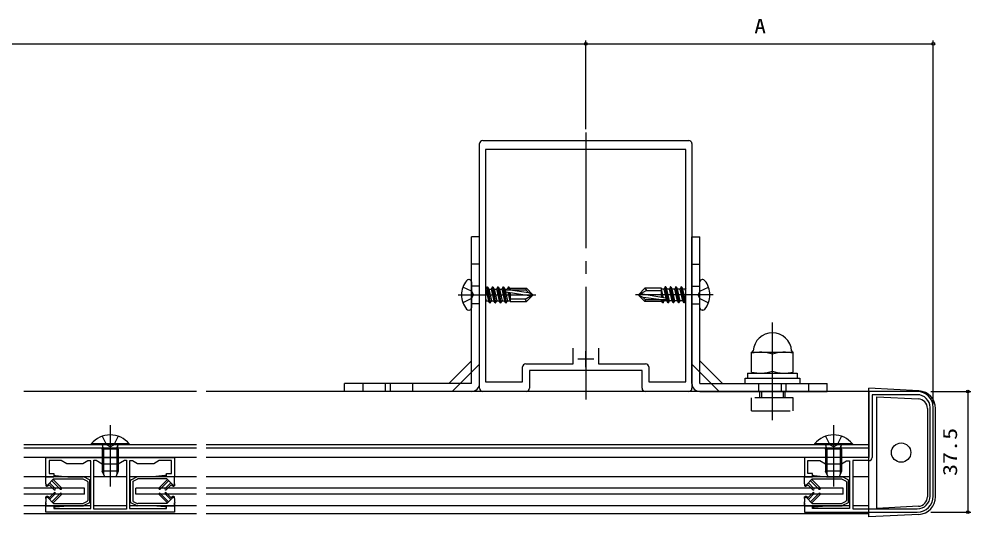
# Model space of a CAD drawing. Units: millimetres, scale not verified. Extents: x -693 to 693, y -1119 to 1122.
# Drawn here: x 207.4 to 503.2, y -342.7 to -188 of the extents above; entities that cross this region are included whole.
import ezdxf
from ezdxf.enums import TextEntityAlignment as Align

# ---------------------------------------------------------------- set-up
doc = ezdxf.new("R2010")
doc.units = ezdxf.units.MM
doc.header["$LTSCALE"] = 4
doc.linetypes.add('CHAIN2', pattern=[12, 9, -1, 1, -1])
doc.linetypes.add('DASHED3', pattern=[4, 3, -1])
for name, color, linetype in [('0-2_YKK_12', 2, 'Continuous'), ('0-3_YKK_13', 4, 'Continuous'), ('0-4_YKK_D', 6, 'Continuous'), ('0-6_YKK_11', 7, 'Continuous')]:
    doc.layers.add(name, color=color, linetype=linetype)
doc.styles.add('ＭＳ ゴシック', font='')
doc.styles.get('ＭＳ ゴシック').set_extended_font_data('MS Gothic')

msp = doc.modelspace()

# ---------------------------------------------------------------- linework, layer by layer
at = {"layer": '0-2_YKK_12', "linetype": 'CHAIN2'}
msp.add_line((383.499, -223.224), (383.499, -306.224), dxfattribs=at)
at = {"layer": '0-2_YKK_12'}
for p, q in [((262.584, -303.724), (208.915, -303.724)), ((471.499, -303.724), (265.584, -303.724)), ((208.915, -320.224), (262.584, -320.224)), ((208.915, -321.224), (262.584, -321.224)), ((265.584, -320.224), (471.499, -320.224)), ((265.584, -321.224), (471.499, -321.224)), ((262.584, -324.224), (208.915, -324.224)), ((471.499, -324.224), (265.584, -324.224)), ((229.75, -330.224), (208.915, -330.224)), ((240.85, -330.224), (230.65, -330.224)), ((262.584, -330.224), (241.75, -330.224)), ((465.499, -330.224), (265.584, -330.224)), ((471.499, -330.224), (466.499, -330.224)), ((229.75, -339.224), (208.915, -339.224)), ((240.85, -339.224), (230.65, -339.224)), ((262.584, -339.224), (241.75, -339.224)), ((465.499, -339.224), (265.584, -339.224)), ((471.499, -339.224), (466.499, -339.224)), ((262.584, -341.724), (208.915, -341.724)), ((471.499, -341.724), (265.584, -341.724))]:
    msp.add_line(p, q, dxfattribs=at)
at = {"layer": '0-3_YKK_13'}
for p, q in [((347.999, -301.224), (347.999, -255.724)), ((350.499, -255.724), (347.999, -255.724)), ((350.499, -301.224), (350.499, -255.724)), ((416.499, -301.224), (416.499, -255.724)), ((416.499, -255.724), (418.999, -255.724)), ((418.999, -301.224), (418.999, -255.724)), ((347.137, -268.989), (347.299, -268.989)), ((419.861, -268.989), (419.699, -268.989)), ((347.999, -269.689), (347.999, -277.759)), ((352.399, -271.9), (352.51, -271.9)), ((352.884, -271.253), (352.51, -271.9)), ((352.51, -271.9), (353.334, -275.549)), ((353.708, -276.196), (352.884, -271.253)), ((352.884, -271.253), (353.001, -271.253)), ((353.001, -271.253), (353.825, -276.196)), ((353.375, -271.9), (354.158, -271.9)), ((354.532, -271.253), (354.158, -271.9)), ((354.158, -271.9), (354.982, -275.549)), ((355.355, -276.196), (354.532, -271.253)), ((354.532, -271.253), (354.649, -271.253)), ((354.649, -271.253), (355.473, -276.196)), ((355.023, -271.9), (355.806, -271.9)), ((356.179, -271.253), (355.806, -271.9)), ((355.806, -271.9), (356.63, -275.549)), ((357.003, -276.196), (356.179, -271.253)), ((356.179, -271.253), (356.297, -271.253)), ((356.297, -271.253), (357.121, -276.196)), ((356.671, -271.9), (357.453, -271.9)), ((357.827, -271.253), (357.453, -271.9)), ((357.453, -271.9), (358.277, -275.549)), ((358.651, -276.196), (357.827, -271.253)), ((357.827, -271.253), (357.945, -271.253)), ((357.945, -271.253), (358.769, -276.196)), ((358.319, -271.9), (359.101, -271.9)), ((359.475, -271.253), (359.101, -271.9)), ((359.101, -271.9), (359.163, -272.174)), ((359.679, -272.174), (359.475, -271.253)), ((359.475, -271.253), (359.593, -271.253)), ((359.593, -271.253), (359.797, -272.174)), ((359.967, -271.9), (359.999, -271.9)), ((359.999, -271.674), (359.999, -272.173)), ((359.999, -271.674), (365.125, -271.674)), ((365.125, -271.674), (364.918, -272.174)), ((365.125, -271.674), (366.999, -273.548)), ((401.872, -271.674), (399.999, -273.548)), ((401.872, -271.674), (402.339, -272.373)), ((406.999, -271.674), (401.872, -271.674)), ((406.999, -274.488), (406.999, -271.674)), ((406.999, -271.773), (407.072, -271.9)), ((407.855, -271.9), (407.072, -271.9)), ((407.682, -274.597), (407.072, -271.9)), ((408.229, -271.253), (407.855, -271.9)), ((409.053, -276.196), (408.229, -271.253)), ((408.347, -271.253), (408.229, -271.253)), ((408.347, -271.253), (409.171, -276.196)), ((408.347, -271.253), (408.72, -271.9)), ((409.503, -271.9), (408.72, -271.9)), ((409.544, -275.549), (408.72, -271.9)), ((409.877, -271.253), (409.503, -271.9)), ((410.701, -276.196), (409.877, -271.253)), ((409.994, -271.253), (409.877, -271.253)), ((409.994, -271.253), (410.818, -276.196)), ((409.994, -271.253), (410.368, -271.9)), ((411.151, -271.9), (410.368, -271.9)), ((411.192, -275.549), (410.368, -271.9)), ((411.525, -271.253), (411.151, -271.9)), ((412.349, -276.196), (411.525, -271.253)), ((411.642, -271.253), (411.525, -271.253)), ((411.642, -271.253), (412.466, -276.196)), ((411.642, -271.253), (412.016, -271.9)), ((412.84, -275.549), (412.016, -271.9)), ((412.799, -271.9), (412.016, -271.9)), ((413.172, -271.253), (412.799, -271.9)), ((413.996, -276.196), (413.172, -271.253)), ((413.29, -271.253), (413.172, -271.253)), ((413.29, -271.253), (414.114, -276.196)), ((413.29, -271.253), (413.664, -271.9)), ((414.488, -275.549), (413.664, -271.9)), ((414.447, -271.9), (413.664, -271.9)), ((414.599, -271.636), (414.447, -271.9)), ((414.599, -272.574), (414.447, -271.9)), ((418.999, -277.759), (418.999, -269.689)), ((352.399, -274.874), (352.551, -275.549)), ((358.746, -272.759), (366.498, -274.014)), ((358.793, -272.174), (364.918, -272.174)), ((359.316, -272.852), (359.925, -275.549)), ((359.999, -274.395), (359.753, -272.922)), ((359.874, -272.942), (359.999, -273.689)), ((359.999, -272.173), (365.674, -272.93)), ((359.999, -272.961), (359.999, -275.774)), ((364.661, -275.075), (360.001, -275.075)), ((364.659, -275.075), (366.999, -273.724)), ((365.125, -275.774), (364.659, -275.075)), ((365.674, -272.93), (364.918, -272.174)), ((365.125, -275.774), (366.999, -273.901)), ((365.674, -272.93), (366.999, -273.548)), ((366.999, -273.901), (366.999, -273.548)), ((402.339, -272.373), (399.999, -273.724)), ((399.999, -273.548), (399.999, -273.901)), ((401.324, -274.519), (399.999, -273.901)), ((401.872, -275.774), (399.999, -273.901)), ((408.252, -274.689), (400.5, -273.435)), ((406.999, -275.275), (401.324, -274.519)), ((401.324, -274.519), (402.079, -275.274)), ((402.337, -272.373), (406.997, -272.373)), ((406.999, -273.054), (407.244, -274.526)), ((407.123, -274.507), (406.999, -273.76)), ((352.399, -275.813), (352.551, -275.549)), ((352.551, -275.549), (353.334, -275.549)), ((353.708, -276.196), (353.334, -275.549)), ((353.708, -276.196), (353.825, -276.196)), ((353.825, -276.196), (354.199, -275.549)), ((354.199, -275.549), (354.982, -275.549)), ((355.355, -276.196), (354.982, -275.549)), ((355.355, -276.196), (355.473, -276.196)), ((355.473, -276.196), (355.847, -275.549)), ((355.847, -275.549), (356.63, -275.549)), ((357.003, -276.196), (356.63, -275.549)), ((357.003, -276.196), (357.121, -276.196)), ((357.121, -276.196), (357.495, -275.549)), ((357.495, -275.549), (358.277, -275.549)), ((358.651, -276.196), (358.277, -275.549)), ((358.651, -276.196), (358.769, -276.196)), ((358.769, -276.196), (359.143, -275.549)), ((359.143, -275.549), (359.925, -275.549)), ((359.999, -275.676), (359.925, -275.549)), ((359.999, -275.774), (365.125, -275.774)), ((401.872, -275.774), (402.079, -275.274)), ((406.999, -275.774), (401.872, -275.774)), ((408.205, -275.274), (402.079, -275.274)), ((406.999, -275.774), (406.999, -275.275)), ((407.031, -275.549), (406.999, -275.549)), ((407.405, -276.196), (407.201, -275.274)), ((407.319, -275.274), (407.523, -276.196)), ((407.523, -276.196), (407.405, -276.196)), ((407.523, -276.196), (407.896, -275.549)), ((407.896, -275.549), (407.834, -275.274)), ((408.679, -275.549), (407.896, -275.549)), ((409.171, -276.196), (409.053, -276.196)), ((409.171, -276.196), (409.544, -275.549)), ((410.327, -275.549), (409.544, -275.549)), ((410.818, -276.196), (410.701, -276.196)), ((410.818, -276.196), (411.192, -275.549)), ((411.975, -275.549), (411.192, -275.549)), ((412.466, -276.196), (412.349, -276.196)), ((412.466, -276.196), (412.84, -275.549)), ((413.623, -275.549), (412.84, -275.549)), ((414.114, -276.196), (413.996, -276.196)), ((414.114, -276.196), (414.488, -275.549)), ((414.599, -275.549), (414.488, -275.549)), ((347.137, -278.459), (347.299, -278.459)), ((419.861, -278.459), (419.699, -278.459)), ((434.999, -291.524), (447.999, -291.524)), ((434.999, -297.717), (434.999, -291.524)), ((441.499, -297.444), (441.499, -292.105)), ((447.999, -297.717), (447.999, -291.524)), ((347.999, -294.224), (340.999, -301.224)), ((418.999, -294.224), (425.999, -301.224)), ((433.799, -298.024), (433.799, -299.624)), ((433.799, -298.024), (449.199, -298.024)), ((449.199, -298.024), (449.199, -299.624)), ((347.999, -301.224), (308.499, -301.224)), ((308.499, -303.724), (308.499, -301.224)), ((418.999, -301.224), (458.499, -301.224)), ((432.999, -299.624), (449.999, -299.624)), ((432.999, -301.224), (432.999, -299.624)), ((449.999, -299.624), (449.999, -301.224)), ((458.499, -303.724), (458.499, -301.224)), ((347.999, -303.724), (308.499, -303.724)), ((418.999, -303.724), (458.499, -303.724)), ((471.499, -342.724), (471.499, -302.724)), ((486.987, -303.536), (471.499, -302.724)), ((489.699, -309.029), (489.699, -336.42)), ((492.199, -336.42), (492.199, -309.029)), ((229.849, -319.977), (229.849, -320.224)), ((241.649, -319.977), (229.849, -319.977)), ((229.849, -320.224), (241.649, -320.224)), ((241.649, -319.977), (241.649, -320.224)), ((454.599, -319.977), (454.599, -320.224)), ((466.399, -319.977), (454.599, -319.977)), ((454.599, -320.224), (466.399, -320.224)), ((215.75, -332.474), (215.75, -330.224)), ((218.145, -330.924), (216.348, -332.722)), ((217.974, -331.095), (220.577, -333.698)), ((218.145, -330.924), (227.214, -330.924)), ((222.55, -330.224), (227.379, -330.224)), ((228.584, -331.574), (227.348, -330.956)), ((229.284, -331.141), (227.514, -330.256)), ((242.216, -331.141), (243.987, -330.256)), ((242.916, -331.574), (244.152, -330.956)), ((248.95, -330.224), (244.121, -330.224)), ((253.355, -330.924), (244.286, -330.924)), ((253.526, -331.095), (250.923, -333.698)), ((253.355, -330.924), (255.153, -332.722)), ((255.75, -332.474), (255.75, -330.224)), ((451.499, -332.474), (451.499, -330.224)), ((453.894, -330.924), (452.096, -332.722)), ((453.723, -331.095), (456.326, -333.698)), ((453.894, -330.924), (462.963, -330.924)), ((458.299, -330.224), (463.128, -330.224)), ((464.333, -331.574), (463.097, -330.956)), ((465.033, -331.141), (463.262, -330.256)), ((227.748, -333.824), (208.915, -333.824)), ((215.75, -332.474), (215.75, -333.022)), ((216.783, -332.711), (216.56, -332.934)), ((216.783, -332.711), (218.323, -334.251)), ((216.924, -332.145), (218.677, -333.898)), ((217.621, -331.449), (220.223, -334.051)), ((227.748, -335.624), (227.748, -333.824)), ((228.75, -331.842), (228.75, -337.606)), ((229.45, -338.039), (229.45, -331.41)), ((242.05, -338.039), (242.05, -331.41)), ((242.75, -331.842), (242.75, -337.606)), ((243.75, -335.624), (243.75, -333.824)), ((262.584, -333.824), (243.75, -333.824)), ((253.879, -331.449), (251.277, -334.051)), ((254.576, -332.145), (252.823, -333.898)), ((254.717, -332.711), (253.177, -334.251)), ((254.717, -332.711), (254.941, -332.934)), ((255.75, -332.474), (255.75, -333.022)), ((463.499, -333.824), (265.584, -333.824)), ((451.499, -332.474), (451.499, -333.022)), ((452.532, -332.711), (452.309, -332.934)), ((452.532, -332.711), (454.072, -334.251)), ((452.673, -332.145), (454.426, -333.898)), ((453.37, -331.449), (455.972, -334.051)), ((463.499, -335.624), (463.499, -333.824)), ((464.499, -331.842), (464.499, -337.606)), ((465.199, -338.039), (465.199, -331.41)), ((227.748, -335.624), (208.915, -335.624)), ((215.75, -336.974), (215.75, -336.427)), ((215.75, -336.974), (215.75, -338.074)), ((218.145, -338.524), (216.348, -336.727)), ((216.783, -336.738), (216.56, -336.515)), ((216.783, -336.738), (218.323, -335.198)), ((216.924, -337.304), (218.677, -335.551)), ((217.621, -338), (220.223, -335.398)), ((217.974, -338.354), (220.577, -335.751)), ((262.584, -335.624), (243.75, -335.624)), ((253.526, -338.354), (250.923, -335.751)), ((253.879, -338), (251.277, -335.398)), ((254.576, -337.304), (252.823, -335.551)), ((254.717, -336.738), (253.177, -335.198)), ((253.355, -338.524), (255.153, -336.727)), ((254.717, -336.738), (254.941, -336.515)), ((255.75, -336.974), (255.75, -336.427)), ((255.75, -336.974), (255.75, -338.074)), ((463.499, -335.624), (265.584, -335.624)), ((451.499, -336.974), (451.499, -336.427)), ((451.499, -336.974), (451.499, -338.074)), ((453.894, -338.524), (452.096, -336.727)), ((452.532, -336.738), (452.309, -336.515)), ((452.532, -336.738), (454.072, -335.198)), ((452.673, -337.304), (454.426, -335.551)), ((453.37, -338), (455.972, -335.398)), ((453.723, -338.354), (456.326, -335.751)), ((215.75, -338.374), (215.75, -339.224)), ((215.75, -339.224), (215.75, -338.374)), ((218.145, -338.524), (227.214, -338.524)), ((222.55, -339.224), (227.379, -339.224)), ((228.584, -337.875), (227.348, -338.493)), ((229.284, -338.307), (227.514, -339.193)), ((242.216, -338.307), (243.987, -339.193)), ((242.916, -337.875), (244.152, -338.493)), ((248.95, -339.224), (244.121, -339.224)), ((253.355, -338.524), (244.286, -338.524)), ((255.75, -338.374), (255.75, -339.224)), ((255.75, -339.224), (255.75, -338.374)), ((451.499, -338.374), (451.499, -339.224)), ((451.499, -339.224), (451.499, -338.374)), ((453.894, -338.524), (462.963, -338.524)), ((458.299, -339.224), (463.128, -339.224)), ((464.333, -337.875), (463.097, -338.493)), ((465.033, -338.307), (463.262, -339.193)), ((486.987, -341.913), (471.499, -342.724))]:
    msp.add_line(p, q, dxfattribs=at)
at = {"layer": '0-3_YKK_13', "linetype": 'DASHED3'}
for p, q in [((350.499, -264.224), (347.999, -264.224)), ((416.499, -264.224), (418.999, -264.224)), ((347.999, -272.599), (345.342, -271.274)), ((350.499, -270.974), (347.999, -270.974)), ((416.499, -270.974), (418.999, -270.974)), ((418.999, -272.599), (421.656, -271.274)), ((347.999, -274.85), (345.342, -276.174)), ((347.999, -272.599), (348.597, -273.724)), ((347.999, -274.85), (348.597, -273.724)), ((418.999, -272.599), (418.401, -273.724)), ((418.999, -274.85), (418.401, -273.724)), ((418.999, -274.85), (421.656, -276.174)), ((350.499, -276.474), (347.999, -276.474)), ((416.499, -276.474), (418.999, -276.474)), ((342.034, -303.724), (350.499, -295.26)), ((424.963, -303.724), (416.499, -295.26)), ((314.249, -301.224), (314.249, -303.724)), ((321.249, -303.724), (321.249, -301.224)), ((322.749, -301.224), (322.749, -303.724)), ((329.749, -303.724), (329.749, -301.224)), ((437.249, -303.724), (437.249, -301.224)), ((444.249, -301.224), (444.249, -303.724)), ((445.749, -303.724), (445.749, -301.224)), ((452.749, -301.224), (452.749, -303.724)), ((437.499, -303.724), (437.499, -305.724)), ((438.147, -303.724), (438.147, -305.724)), ((444.851, -303.724), (444.851, -305.724)), ((445.499, -305.724), (445.499, -303.724)), ((447.999, -305.724), (434.999, -305.724)), ((434.999, -309.724), (434.999, -305.724)), ((447.999, -309.724), (447.999, -305.724)), ((434.999, -309.724), (447.999, -309.724)), ((233.249, -317.642), (234.604, -320.359)), ((238.249, -317.642), (236.894, -320.359)), ((457.999, -317.642), (459.354, -320.359)), ((462.999, -317.642), (461.644, -320.359)), ((233.249, -321.624), (233.466, -321.029)), ((238.249, -321.624), (233.249, -321.624)), ((233.249, -321.624), (233.249, -328.524)), ((233.682, -321.624), (233.489, -320.701)), ((233.682, -321.624), (233.682, -329.445)), ((235.749, -320.968), (234.604, -320.359)), ((235.749, -320.968), (236.894, -320.359)), ((237.816, -321.624), (238.01, -320.701)), ((237.816, -321.624), (237.816, -329.445)), ((238.249, -321.624), (238.033, -321.029)), ((238.249, -321.624), (238.249, -328.524)), ((457.999, -321.624), (458.215, -321.029)), ((462.999, -321.624), (457.999, -321.624)), ((457.999, -321.624), (457.999, -328.524)), ((458.432, -321.624), (458.238, -320.701)), ((458.432, -321.624), (458.432, -329.445)), ((460.499, -320.968), (459.354, -320.359)), ((460.499, -320.968), (461.644, -320.359)), ((462.566, -321.624), (462.759, -320.701)), ((462.566, -321.624), (462.566, -329.445)), ((462.999, -321.624), (462.783, -321.029)), ((462.999, -321.624), (462.999, -328.524)), ((466.399, -319.977), (466.399, -320.224)), ((238.249, -328.524), (233.249, -328.524)), ((234.049, -330.224), (233.249, -328.524)), ((237.449, -330.224), (234.049, -330.224)), ((238.249, -328.524), (237.449, -330.224)), ((462.999, -328.524), (457.999, -328.524)), ((458.799, -330.224), (457.999, -328.524)), ((462.199, -330.224), (458.799, -330.224)), ((462.999, -328.524), (462.199, -330.224))]:
    msp.add_line(p, q, dxfattribs=at)
at = {"layer": '0-3_YKK_13', "linetype": 'CHAIN2'}
for p, q in [((343.899, -273.724), (368.001, -273.724)), ((423.099, -273.724), (398.997, -273.724)), ((441.499, -312.679), (441.499, -282.298)), ((235.749, -314.224), (235.749, -333.224)), ((460.499, -314.224), (460.499, -333.224))]:
    msp.add_line(p, q, dxfattribs=at)
at = {"layer": '0-3_YKK_13'}
for points in [[(353.001, -271.253), (353.375, -271.9), (354.199, -275.549)], [(354.649, -271.253), (355.023, -271.9), (355.847, -275.549)], [(356.297, -271.253), (356.671, -271.9), (357.495, -275.549)], [(357.945, -271.253), (358.319, -271.9), (359.143, -275.549)], [(359.593, -271.253), (359.967, -271.9), (359.999, -272.043)], [(409.053, -276.196), (408.679, -275.549), (407.855, -271.9)], [(410.701, -276.196), (410.327, -275.549), (409.503, -271.9)], [(412.349, -276.196), (411.975, -275.549), (411.151, -271.9)], [(413.996, -276.196), (413.623, -275.549), (412.799, -271.9)], [(407.405, -276.196), (407.031, -275.549), (406.999, -275.406)], [(486.856, -339.416), (473.999, -340.09), (473.999, -305.359), (486.856, -306.033)], [(215.75, -330.224), (218.25, -330.224), (218.25, -330.024)], [(218.45, -329.824), (218.75, -329.824), (222.55, -330.224)], [(253.05, -329.824), (252.75, -329.824), (248.95, -330.224)], [(255.75, -330.224), (253.25, -330.224), (253.25, -330.024)], [(451.499, -330.224), (453.999, -330.224), (453.999, -330.024)], [(454.199, -329.824), (454.499, -329.824), (458.299, -330.224)], [(215.75, -339.224), (218.25, -339.224), (218.25, -339.424)], [(218.45, -339.624), (218.75, -339.624), (222.55, -339.224)], [(253.05, -339.624), (252.75, -339.624), (248.95, -339.224)], [(255.75, -339.224), (253.25, -339.224), (253.25, -339.424)], [(451.499, -339.224), (453.999, -339.224), (453.999, -339.424)], [(454.199, -339.624), (454.499, -339.624), (458.299, -339.224)]]:
    msp.add_lwpolyline(points, dxfattribs=at)
msp.add_circle((481.499, -322.724), 3, dxfattribs=at)
for centre, radius, start, end in [((347.137, -269.851), 0.862, 90, 140.87645), ((347.299, -269.689), 0.7, 0, 90), ((419.699, -269.689), 0.7, 90, 180), ((419.861, -269.851), 0.862, 39.12355, 90), ((351.899, -273.724), 7, 140.87645, 180), ((415.099, -273.724), 7, 0, 39.12355), ((351.899, -273.724), 7, 180, 219.12355), ((358.793, -272.469), 0.294, 90, 180), ((358.793, -272.469), 0.294, 180, 260.8071), ((408.205, -274.98), 0.294, 270, 0), ((408.205, -274.98), 0.294, 0, 80.8071), ((415.099, -273.724), 7, 320.87645, 0), ((347.299, -277.759), 0.7, 270, 0), ((419.699, -277.759), 0.7, 180, 270), ((347.137, -277.598), 0.862, 219.12355, 270), ((419.861, -277.598), 0.862, 270, 320.87645), ((441.499, -291.524), 6, 4.41173, 175.58827), ((437.746, -303.944), 12.419, 72.41205, 102.77972), ((435.018, -291.024), 0.5, 270, 355.58827), ((445.252, -303.944), 12.419, 77.22028, 107.58795), ((447.98, -291.024), 0.5, 184.41173, 270), ((437.746, -285.605), 12.419, 257.22028, 287.58795), ((445.252, -285.605), 12.419, 252.41205, 282.77972), ((347.999, -301.224), 2.5, 270, 0), ((418.999, -301.224), 2.5, 180, 270), ((486.699, -309.029), 5.5, 0, 87), ((486.699, -309.029), 3, 0, 87), ((235.749, -324.924), 7.7, 39.98312, 140.01688), ((460.499, -324.924), 7.7, 39.98312, 140.01688), ((218.45, -330.024), 0.2, 90, 180), ((227.214, -331.224), 0.3, 63.43495, 90), ((227.379, -330.524), 0.3, 63.43495, 90), ((229.15, -331.41), 0.3, 0, 63.43495), ((242.35, -331.41), 0.3, 116.56505, 180), ((244.121, -330.524), 0.3, 90, 116.56505), ((244.286, -331.224), 0.3, 90, 116.56505), ((253.05, -330.024), 0.2, 0, 90), ((454.199, -330.024), 0.2, 90, 180), ((462.963, -331.224), 0.3, 63.43495, 90), ((463.128, -330.524), 0.3, 63.43495, 90), ((464.899, -331.41), 0.3, 0, 63.43495), ((216.1, -332.474), 0.35, 180, 315), ((216.1, -332.474), 0.65, 237.42103, 315), ((218.5, -334.074), 0.25, 225, 45), ((220.4, -333.874), 0.25, 225, 45), ((228.45, -331.842), 0.3, 0, 63.43495), ((243.05, -331.842), 0.3, 116.56505, 180), ((251.1, -333.874), 0.25, 135, 315), ((253, -334.074), 0.25, 135, 315), ((255.4, -332.474), 0.65, 225, 302.57897), ((255.4, -332.474), 0.35, 225, 0), ((451.849, -332.474), 0.35, 180, 315), ((451.849, -332.474), 0.65, 237.42103, 315), ((454.249, -334.074), 0.25, 225, 45), ((456.149, -333.874), 0.25, 225, 45), ((464.199, -331.842), 0.3, 0, 63.43495), ((216.1, -336.974), 0.65, 45, 122.57897), ((216.1, -336.974), 0.35, 45, 180), ((218.5, -335.374), 0.25, 315, 135), ((220.4, -335.574), 0.25, 315, 135), ((251.1, -335.574), 0.25, 45, 225), ((253, -335.374), 0.25, 45, 225), ((255.4, -336.974), 0.65, 57.42103, 135), ((255.4, -336.974), 0.35, 0, 135), ((451.849, -336.974), 0.65, 45, 122.57897), ((451.849, -336.974), 0.35, 45, 180), ((454.249, -335.374), 0.25, 315, 135), ((456.149, -335.574), 0.25, 315, 135), ((486.699, -336.42), 3, 273, 0), ((486.699, -336.42), 5.5, 273, 0), ((215.75, -338.224), 0.15, 90, 270), ((218.45, -339.424), 0.2, 180, 270), ((227.214, -338.224), 0.3, 270, 296.56505), ((227.379, -338.924), 0.3, 270, 296.56505), ((228.45, -337.606), 0.3, 296.56505, 0), ((229.15, -338.039), 0.3, 296.56505, 0), ((242.35, -338.039), 0.3, 180, 243.43495), ((243.05, -337.606), 0.3, 180, 243.43495), ((244.121, -338.924), 0.3, 243.43495, 270), ((244.286, -338.224), 0.3, 243.43495, 270), ((253.05, -339.424), 0.2, 270, 0), ((255.75, -338.224), 0.15, 270, 90), ((451.499, -338.224), 0.15, 90, 270), ((454.199, -339.424), 0.2, 180, 270), ((462.963, -338.224), 0.3, 270, 296.56505), ((463.128, -338.924), 0.3, 270, 296.56505), ((464.199, -337.606), 0.3, 296.56505, 0), ((464.899, -338.039), 0.3, 296.56505, 0)]:
    msp.add_arc(centre, radius, start, end, dxfattribs=at)
at = {"layer": '0-3_YKK_13', "linetype": 'DASHED3'}
for centre, start, end in [((232.902, -320.824), 340.03043, 90), ((238.597, -320.824), 90, 199.96957), ((457.651, -320.824), 340.03043, 90), ((463.347, -320.824), 90, 199.96957)]:
    msp.add_arc(centre, 0.6, start, end, dxfattribs=at)
at = {"layer": '0-4_YKK_D'}
for p, q in [((383.499, -222.224), (383.499, -194.724)), ((383.499, -221.224), (383.499, -194.724)), ((491.499, -307.724), (491.499, -194.724)), ((-383.499, -195.724), (383.499, -195.724)), ((383.499, -195.724), (491.499, -195.724)), ((490.695, -303.724), (503.199, -303.724)), ((502.199, -303.724), (502.199, -341.224)), ((490.757, -341.224), (503.199, -341.224))]:
    msp.add_line(p, q, dxfattribs=at)
for centre in [(383.499, -195.724), (383.499, -195.724), (491.499, -195.724), (502.199, -303.724), (502.199, -341.224)]:
    msp.add_circle(centre, 0.425, dxfattribs=at)
at = {"layer": '0-6_YKK_11'}
for p, q in [((350.499, -302.724), (350.499, -226.724)), ((351.499, -225.724), (415.499, -225.724)), ((416.499, -226.724), (416.499, -302.724)), ((383.499, -296.224), (383.499, -291.224)), ((387.449, -290.324), (387.449, -295.124)), ((385.999, -293.724), (380.999, -293.724)), ((364.999, -303.724), (351.499, -303.724)), ((415.499, -303.724), (401.999, -303.724)), ((490.499, -336.224), (490.499, -308.724)), ((490.499, -336.224), (490.499, -308.724)), ((491.499, -336.224), (491.499, -308.724)), ((230.65, -340.324), (230.65, -325.124)), ((451.499, -341.224), (486.499, -341.224))]:
    msp.add_line(p, q, dxfattribs=at)
for points in [[(403.099, -296.124), (403.099, -300.724), (414.599, -300.724), (414.599, -228.524), (352.399, -228.524), (352.399, -300.724), (363.899, -300.724), (363.899, -296.124)], [(364.899, -295.124), (379.549, -295.124), (379.549, -290.324)], [(387.449, -290.324), (387.449, -295.124), (402.099, -295.124)], [(400.999, -302.724), (400.999, -297.224), (365.999, -297.224), (365.999, -302.724)], [(486.499, -303.724), (471.499, -303.724), (471.499, -324.224), (451.499, -324.224), (451.499, -330.224), (453.999, -330.224), (453.999, -329.224), (452.499, -329.224), (452.499, -325.224), (456.267, -325.224), (457.999, -326.224), (462.999, -326.224), (464.558, -325.324), (465.499, -325.324), (465.499, -340.124), (453.999, -340.124), (453.999, -339.224), (451.499, -339.224), (451.499, -341.224)], [(486.499, -304.724), (472.499, -304.724), (472.499, -324.224)], [(471.499, -325.224), (466.499, -325.224), (466.499, -340.224), (486.499, -340.224)]]:
    msp.add_lwpolyline(points, dxfattribs=at)
for points in [[(215.75, -324.224), (255.75, -324.224), (255.75, -330.224), (253.25, -330.224), (253.25, -329.224), (254.75, -329.224), (254.75, -325.224), (250.982, -325.224), (249.25, -326.224), (244.25, -326.224), (242.691, -325.324), (241.75, -325.324), (241.75, -340.124), (253.25, -340.124), (253.25, -339.224), (255.75, -339.224), (255.75, -341.224), (215.75, -341.224), (215.75, -339.224), (218.25, -339.224), (218.25, -340.124), (229.75, -340.124), (229.75, -325.324), (228.809, -325.324), (227.25, -326.224), (222.25, -326.224), (220.518, -325.224), (216.75, -325.224), (216.75, -329.224), (218.25, -329.224), (218.25, -330.224), (215.75, -330.224)], [(230.65, -340.324), (230.65, -325.124), (231.345, -325.124), (233.25, -326.224), (238.25, -326.224), (240.155, -325.124), (240.85, -325.124), (240.85, -340.324)]]:
    msp.add_lwpolyline(points, close=True, dxfattribs=at)
for centre, radius, start, end in [((351.499, -226.724), 1, 90.00001, 179.99999), ((415.499, -226.724), 1, 0.00001, 89.99999), ((364.899, -296.124), 1, 90.00001, 179.99999), ((402.099, -296.124), 1, 0.00001, 89.99999), ((351.499, -302.724), 1, 180.00001, 269.99999), ((364.999, -302.724), 1, 270.00001, 359.99999), ((401.999, -302.724), 1, 180.00001, 269.99999), ((415.499, -302.724), 1, 270.00001, 359.99999), ((486.499, -308.724), 5, 0.00001, 89.99999), ((486.499, -308.724), 4, 0.00001, 89.99999), ((471.499, -324.224), 1, 270.00001, 359.99999), ((486.499, -336.224), 5, 270.00001, 359.99999), ((486.499, -336.224), 4, 270.00001, 359.99999)]:
    msp.add_arc(centre, radius, start, end, dxfattribs=at)

# ---------------------------------------------------------------- texts
at = {"layer": '0-4_YKK_D', "style": 'ＭＳ ゴシック', "width": 1.2}
msp.add_text('A', height=4.399, dxfattribs=at).set_placement((435.899, -193.724), align=Align.BOTTOM_LEFT)
at = {"layer": '0-4_YKK_D', "style": 'ＭＳ ゴシック', "width": 1.25}
msp.add_text('37.5', height=4.399, rotation=90, dxfattribs=at).set_placement((500.199, -329.994), align=Align.BOTTOM_LEFT)

doc.saveas('drawing.dxf')
